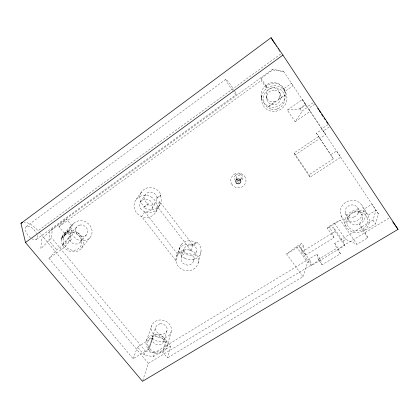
<?xml version="1.0" encoding="UTF-8"?>
<svg xmlns="http://www.w3.org/2000/svg" width="419" height="419" viewBox="0 0 419 419"><rect width="100%" height="100%" fill="white"/><g stroke="black" fill="none" stroke-linecap="round" stroke-linejoin="round"><path stroke-width="0.31" stroke-dasharray="2.1 1.57" d="M285.36 94.993L284.7 98.795A12.392 11.983 -55.6 0 1 278.226 106.169L275.341 107.159A12.392 11.983 -55.6 0 1 272.324 107.4L269.37 106.887L268.663 106.641L268.595 106.222A12.324 11.921 -55.8 0 1 262.215 100.256L261.304 97.386A12.324 11.921 -55.8 0 1 261.131 94.348L261.707 91.332A12.324 11.921 -55.8 0 1 268.097 83.884L270.993 82.862A12.324 11.921 -55.8 0 1 274.026 82.606L277.011 83.119A12.324 11.921 -55.8 0 1 284.14 89.441L285.025 92.348A12.324 11.921 -55.8 0 1 285.198 94.636L285.36 94.993L278.556 99.638A7.154 6.919 -55.6 0 1 275.718 101.749L268.663 106.641M61.41 239.275L61.384 240.668A11.402 10.129 34.2 0 0 61.86 243.298L62.991 245.806A11.402 10.129 34.2 0 0 70.099 251.332L72.833 251.84A11.402 10.129 34.2 0 0 75.54 251.693L78.054 250.908A11.402 10.129 34.2 0 0 83.151 244.701L83.402 242.103A11.402 10.129 34.2 0 0 82.957 239.459L81.846 236.929A11.402 10.129 34.2 0 0 74.687 231.304L71.916 230.796A11.402 10.129 34.2 0 0 69.177 230.953L66.642 231.77A11.402 10.129 34.2 0 0 64.479 233.189L64.007 233.629A11.402 10.129 34.2 0 0 61.965 236.84L61.41 239.275L71.209 228.832L71.743 226.496A10.826 9.705 34.7 0 1 76.227 221.646L78.641 220.86A10.826 9.705 34.7 0 1 81.244 220.703L83.879 221.19A10.826 9.705 34.7 0 1 90.656 226.548L91.703 228.968A10.826 9.705 34.7 0 1 92.112 231.498L91.861 233.975A10.826 9.705 34.7 0 1 86.979 239.919L84.58 240.679A10.826 9.705 34.7 0 1 82.004 240.825L79.406 240.344A10.826 9.705 34.7 0 1 72.676 235.069L71.612 232.676A10.826 9.705 34.7 0 1 71.172 230.157L71.209 228.832M63.07 240.218L63.164 239.118M52.234 228.9L41.476 239.307L40.873 248.703L51.605 237.882L52.234 228.9L272.533 69.339L283.459 71.199L283.852 71.78L272.769 69.889L261.021 78.395L261.236 80.5L266.594 88.409L266.075 88.833A13.041 12.622 -53.9 0 0 262.032 94.904L261.414 98.088A13.041 12.622 -53.9 0 0 261.603 101.298L262.566 104.336A13.041 12.622 -53.9 0 0 270.066 110.899L273.178 111.444A13.041 12.622 -53.9 0 0 276.351 111.192L279.394 110.155A13.041 12.622 -53.9 0 0 286.219 102.404L286.879 99.219A13.041 12.622 -53.9 0 0 286.743 95.988L286.104 93.641L283.804 88.76M241.051 179.295L241.166 178.18M200.958 251.709L201.073 250.452A10.81 10.004 16.7 0 0 199.156 244.413L198.758 243.889M73.713 223.432L71.34 225.888A10.967 9.805 34.6 0 0 69.355 228.989L68.784 232.692A10.967 9.805 34.6 0 0 69.229 235.237L70.308 237.657A10.967 9.805 34.6 0 0 71.492 239.301L64.233 247.503L48.939 258.324L133.095 358.737L148.405 349.373L152.312 337.861L152.731 338.316A10.318 9.014 17.2 0 0 157.586 341.255L160.105 341.731A10.318 9.014 17.2 0 0 162.635 341.647L166.102 340.485L170.685 346.115L167.474 357.915L162.708 352.107L166.102 340.485M236.044 178.787L236.196 177.682M347.058 220.101L347.372 218.917M198.161 262.959L200.832 252.338M193.735 260.99A6.515 5.992 16.7 0 0 185.895 253.191A6.515 5.992 16.7 0 0 182.878 263.122A6.515 5.992 16.7 0 0 193.735 260.99L196.286 251.636M148.839 349.849A10.705 9.276 17.1 0 0 153.878 352.882L156.497 353.379A10.705 9.276 17.1 0 0 159.115 353.301L162.708 352.107A10.705 9.276 17.1 0 0 166.814 347.204L167.181 344.9A10.705 9.276 17.1 0 0 166.882 342.538L165.934 340.265A10.705 9.276 17.1 0 0 159.309 335.142L156.659 334.634A10.705 9.276 17.1 0 0 154.009 334.729L151.526 335.415A10.705 9.276 17.1 0 0 146.341 340.93L146.001 343.234A10.705 9.276 17.1 0 0 146.331 345.586L147.294 347.838A10.705 9.276 17.1 0 0 148.405 349.373L148.845 349.839L152.731 338.316M171.104 332.068L171.46 329.853A10.192 8.93 17.2 0 0 171.182 327.585L170.287 325.401A10.192 8.93 17.2 0 0 163.986 320.493L161.467 320.016A10.192 8.93 17.2 0 0 158.942 320.111L156.57 320.776A10.192 8.93 17.2 0 0 151.615 326.092L151.285 328.307A10.192 8.93 17.2 0 0 151.589 330.57L152.5 332.728A10.192 8.93 17.2 0 0 158.764 337.567L161.252 338.039A10.192 8.93 17.2 0 0 163.75 337.955L166.102 337.311A10.192 8.93 17.2 0 0 171.104 332.068L166.814 347.204M181.317 244.507L180.568 245.544A10.915 10.098 16.7 0 0 179.259 249.106L179.164 250.368A10.857 10.046 16.7 0 0 179.866 254.113L183.758 251.353A6.28 5.808 16.7 0 1 192.373 245.665L196.521 243.125L196.83 242.041A10.789 9.988 16.7 0 1 198.716 243.916M191.08 250.614L192.876 244.649L196.83 242.041M163.887 341.202A6.091 5.295 17.2 0 0 156.517 334.121A6.091 5.295 17.2 0 0 153.804 342.878A6.091 5.295 17.2 0 0 163.887 341.202L166.992 330.806M152.312 337.861L137.516 346.99L144.157 354.966L153.249 356.663L154.47 352.84L316.843 254.228L318.267 259.466L322.043 264.798L340.39 253.794L336.619 248.383L334.76 243.345L372.973 220.143L375.974 210.202L378.467 213.936L375.387 224.055L364.142 230.853L359.575 224.202A11.942 10.904 -18.8 0 0 364.865 218.346L365.604 215.638A11.942 10.904 -18.8 0 0 365.604 212.873L364.86 210.233L362.016 205.378M142.696 380.703L148.347 363.331L320.54 259.45L316.843 254.228M183.784 251.531L184.156 250.41L180.254 252.982L179.866 254.113M302.953 276.666L307.625 262.519L310.275 260.911L300.685 247.456L303.346 245.817L301.622 243.387L296.301 246.676L286.622 254.04L302.953 276.666L167.474 357.915M181.254 257.256L184.056 248.834M152.233 337.63L155.831 327.045M148.478 349.456L152.38 337.939M144.157 354.966L145.477 351.164L51.605 237.882M193.95 252.228A11.329 10.412 16.7 0 1 198.407 261.011L198.292 262.304A11.381 10.465 16.7 0 1 196.888 265.976L196.097 267.034A11.329 10.412 16.7 0 1 186.947 270.758L185.549 270.595A11.381 10.465 16.7 0 1 181.553 269.145L180.38 268.375A11.329 10.412 16.7 0 1 175.97 261L178.007 254.71L178.07 252.484A11.088 10.234 16.7 0 1 179.395 248.87L180.149 247.823A11.035 10.182 16.7 0 1 189.116 244.073L190.498 244.23M179.73 247.262L176.467 256.465M146.524 340.38L151.793 325.558M133.095 358.737L137.516 346.99M160.477 203.498L155.674 212.265A11.68 10.91 31.1 0 1 147.174 217.503L145.744 217.534A11.722 10.946 31.1 0 1 142.193 216.843L140.197 215.926A11.68 10.904 31.1 0 1 134.19 207.41L134.064 206.012A11.737 10.962 31.1 0 1 134.771 201.927L135.358 200.68A11.68 10.91 31.1 0 1 143.874 195.322L145.325 195.285A11.737 10.957 31.1 0 1 149.62 196.254L150.945 196.914M141.051 192.714L140.491 193.903A11.182 10.506 31.8 0 0 139.799 197.82L139.915 199.156A11.145 10.47 31.8 0 0 142.015 204.132L142.439 204.666A11.145 10.47 31.8 0 0 143.916 206.132L144.372 206.494L148.08 203.66A6.437 6.044 31.8 0 1 145.938 201.968L145.692 201.654A6.437 6.044 31.8 0 1 146.797 193.217A6.437 6.044 31.8 0 1 155.575 194.526L155.821 194.84A6.437 6.044 31.8 0 1 157.015 197.742L156.497 198.616A6.468 6.07 31.8 0 1 147.938 204.76L143.79 207.405L146.294 208.851A11.245 10.554 31.8 0 0 150.358 209.767L151.73 209.741A11.187 10.506 31.8 0 0 159.896 204.687M155.674 212.265L156.277 211.035A11.737 10.957 31.1 0 0 157.046 206.955L156.936 205.556M192.531 244.775L192.787 244.879L159.665 201.508L157.01 206.174L191.294 250.897M156.497 198.616L160.472 195.767L160.912 194.741A11.145 10.47 31.8 0 0 159.56 192.326L159.131 191.776A11.145 10.47 31.8 0 0 155.926 189.084L154.669 188.461A11.182 10.506 31.8 0 0 150.573 187.534L149.195 187.571A11.145 10.47 31.8 0 0 141.051 192.719M151.966 208.845L155.8 202.335M159.665 201.508L159.697 202.267A11.423 10.7 31.5 0 1 158.942 206.253L158.356 207.452A11.371 10.653 31.5 0 1 150.065 212.574L148.672 212.606A11.371 10.653 31.5 0 1 145.236 211.93L144.733 211.742L141.695 216.649L176.106 260.896M147.724 204.661L148.289 203.76M143.79 207.405L144.372 206.494M140.501 201.869L145.346 194.741M310.076 177.206L309.138 174.665L333.309 158.874L330.801 154.711L336.52 150.96L340.726 157.235L310.076 177.206L294.897 155.077L325.615 134.525L302.371 99.56L287.282 110.056L295.123 121.693L301.979 111.7L301.722 111.25L307.467 107.285L283.459 71.199M136.096 199.538L141.763 191.619M81.527 248.137L90.3 237.264M80.228 242.234L86.419 234.823M286.622 254.04L299.087 246.346L301.622 243.387M62.661 245.215L72.361 234.504M62.384 244.654L72.099 233.97M48.939 258.324L56.706 249.787L71.492 239.301M299.087 246.346L305.404 255.197L333.985 237.746L327.375 228.219L328.962 226.485L334.477 223.076L340.411 220.169L356.941 244.293L367.866 237.741L364.142 230.853M70.256 233.964L76.818 226.815M61.483 238.694L68.884 230.785M61.761 237.447L69.156 229.581M61.598 238.071L68.999 230.183M235.661 175.205L235.321 175.592A4.18 4.059 1.9 0 0 234.624 178.976L234.797 179.468A4.18 4.059 1.9 0 0 235.2 180.233M61.965 236.84L71.743 226.496M64.007 233.629L71.701 225.527L66.521 219.163L49.61 231.408L48.986 240.49L56.706 249.787M64.385 233.257L58.969 226.663L66.521 219.163M71.34 225.888L71.701 225.527M26.14 226.579L225.778 79.275A9.249 0.796 55.5 0 1 233.645 89.404M280.72 53.978L37.982 230.722A17.111 8.574 50.9 0 0 24.155 222.295M36.406 239.385L236.258 94.511M58.969 226.663L261.236 80.5M157.015 197.742L160.975 194.903M284.978 91.384L284.611 90.829A13.041 12.622 -53.9 0 0 278.253 86.225L275.089 85.675A13.041 12.622 -53.9 0 0 271.873 85.947L268.804 87.026A13.041 12.622 -53.9 0 0 266.714 88.32L266.269 85.879A12.497 12.088 -55.3 0 1 268.265 84.643L271.203 83.611A12.497 12.088 -55.3 0 1 274.283 83.344L277.305 83.868A12.497 12.088 -55.3 0 1 283.391 88.283L283.742 88.812L291.514 83.302L293.106 85.633L284.978 91.384L285.805 92.913M268.595 106.222L275.252 101.492L275.362 101.885M300.114 108.903L299.868 108.469L305.613 104.493L305.896 104.912L300.114 108.903L287.282 110.056M313.024 102.833L307.185 106.861L307.467 107.285M378.467 213.936L308.353 108.594L314.873 104.101M295.123 121.693L310.201 111.349L308.353 108.594M278.556 99.638L278.431 99.251L285.198 94.636M328.129 124.522L321.761 128.801L322.122 129.345L316.397 133.19L333.309 158.874M329.224 127.004L323.259 131.006L325.615 134.525M294.897 155.077L294.222 152.904L318.445 136.662M327.375 228.219L340.411 220.169M333.985 237.746L330.685 228.968L333.435 227.271L342.983 241.098L344.811 245.518L311.39 265.662L301.607 251.955L300.685 247.456M301.607 251.955L335.069 231.424L333.435 227.271M342.983 241.098L345.738 239.427L356.941 244.293M153.249 356.663L170.685 346.115M318.267 259.466L336.619 248.383M340.39 253.794L338.442 248.645L389.162 218.048M234.116 174.32L235.96 173.445L238.411 173.068M277.97 108.657L276.681 109.102M353.955 212.365L355.218 211.988A10.433 9.485 -18.1 0 1 359.146 211.784M275.252 101.492L274.78 101.639A7.139 6.903 -55.8 0 1 272.156 101.869A7.118 6.882 -55.8 0 1 270.91 101.581A7.139 6.903 -55.8 0 1 266.61 97.601M69.098 232.707L68.025 233.053A9.627 8.548 34.2 0 0 63.185 239.134M187.309 249.787L188.728 249.949M272.638 109.427L271.318 109.191M359.151 211.757L360.419 211.988M72.581 232.503L73.749 232.723A9.627 8.548 34.2 0 1 80.647 238.154M72.162 250.18L71.005 249.965A9.627 8.548 34.2 0 1 64.17 244.628L63.672 243.57A9.627 8.548 34.2 0 1 63.091 240.234M145.477 351.164L154.47 352.84M190.818 250.51L193.955 252.207M241.255 173.618L243.669 175.152A7.668 7.432 2.4 0 1 244.706 176.331M192.876 244.649L193.054 244.738A6.248 5.782 16.7 0 1 195.175 246.403L195.406 246.707A6.248 5.782 16.7 0 1 194.018 254.637A6.248 5.782 16.7 0 1 185.455 253.265L185.214 252.982A6.248 5.782 16.7 0 1 184.187 250.578M184.962 258.308L183.841 257.57A10.789 9.988 16.7 0 1 181.93 255.752L181.516 255.255A10.81 10.004 16.7 0 1 180.28 252.971M196.521 243.125L195.385 242.371A10.915 10.098 16.7 0 0 191.509 240.956L190.147 240.805A10.863 10.051 16.7 0 0 181.317 244.507M241.155 174.754L241.554 175.084A4.18 4.059 1.9 0 1 242.559 176.54L242.716 177.028A4.18 4.059 1.9 0 1 242.009 180.427L241.674 180.804A4.18 4.059 1.9 0 1 241.496 180.982M38.993 231.922L148.347 363.331M144.733 211.742L178.007 254.71M296.301 246.676L307.625 262.519M334.76 243.345L338.442 248.645M328.962 226.485L330.685 228.968M335.069 231.424L344.811 245.518M334.477 223.076L345.738 239.427M367.866 237.741L363.158 230.879L359.575 224.202M294.222 152.904L309.138 174.665M261.021 78.395L266.149 85.963M316.397 133.19L330.801 154.711M299.868 108.469L301.979 111.7M302.371 99.56L305.896 104.912M232.058 184.575L231.157 182.804L230.759 180.437A7.668 7.432 2.4 0 1 231.304 177.693L232.859 175.352A7.668 7.432 2.4 0 1 234.116 174.309M372.973 220.143L375.387 224.055M244.733 176.383L245.623 178.175L246.005 180.552A7.668 7.432 2.4 0 1 245.434 183.292L243.863 185.612A7.668 7.432 2.4 0 1 242.606 186.644L240.768 187.487L238.332 187.853A7.668 7.432 2.4 0 1 235.515 187.303L233.116 185.795A7.668 7.432 2.4 0 1 232.047 184.58M357.711 207.845L361.854 215.052M345.654 213.858L349.284 221.269M80.647 238.133L81.118 239.207A9.627 8.548 34.2 0 1 81.684 242.57L81.585 243.669A9.627 8.548 34.2 0 1 76.672 249.656L75.609 249.996A9.627 8.548 34.2 0 1 72.183 250.18M283.391 88.283L284.611 90.829M341.155 215.785A11.695 10.7 -19.2 0 0 347.691 221.415L350.494 221.923A11.695 10.7 -19.2 0 0 353.379 221.761L356.176 220.939A11.695 10.7 -19.2 0 0 362.66 214.544L363.378 211.883A11.695 10.7 -19.2 0 0 363.373 209.17L362.639 206.577A11.695 10.7 -19.2 0 0 356.061 200.848L353.222 200.34A11.695 10.7 -19.2 0 0 350.3 200.518L347.477 201.366A11.695 10.7 -19.2 0 0 341.04 207.861L340.354 210.521A11.695 10.7 -19.2 0 0 340.396 213.224L341.155 215.785L345.905 226.119A12.361 11.24 -18.1 0 0 352.803 232.042L355.762 232.576A12.361 11.24 -18.1 0 0 358.811 232.414L363.158 230.879A12.361 11.24 -18.1 0 0 368.647 224.851L369.417 222.06A12.361 11.24 -18.1 0 0 369.422 219.21L368.348 215.848L364.221 209.013L371.993 204.215L376.063 210.291L367.997 215.225A12.361 11.24 -18.1 0 0 361.717 210.458L358.716 209.919A12.361 11.24 -18.1 0 0 355.626 210.097L352.636 210.987A12.361 11.24 -18.1 0 0 345.811 217.796L345.078 220.593A12.361 11.24 -18.1 0 0 345.115 223.427L345.905 226.119M272.533 69.339L272.769 69.889M148.064 345.864L148.478 346.817A9.035 7.83 17.1 0 0 154.841 351.682L155.931 351.897A9.087 7.877 17.1 0 0 159.272 351.792L160.315 351.515A9.035 7.83 17.1 0 0 165.348 346.267L165.51 345.293A9.087 7.872 17.1 0 0 165.128 342.286L164.725 341.323A9.035 7.83 17.1 0 0 158.34 336.41L157.219 336.174A9.087 7.872 17.1 0 0 153.852 336.295L152.799 336.583A9.035 7.83 17.1 0 0 147.818 341.909L147.65 342.868A9.087 7.877 17.1 0 0 148.022 345.832M274.078 87.822A7.139 6.903 -55.8 0 1 275.356 88.09A7.118 6.882 -55.8 0 1 279.641 92.138L280.599 94.636M160.472 195.767L160.65 196.244A11.156 10.47 31.7 0 1 161.121 198.224L161.221 199.575A11.245 10.554 31.8 0 1 160.519 203.472M367.102 217.791L367.432 218.943A10.491 9.543 -18.1 0 1 367.426 222.568L367.102 223.751A10.433 9.485 -18.1 0 1 360.476 230.214L359.224 230.581A10.491 9.543 -18.1 0 1 355.338 230.796L354.086 230.565A10.433 9.485 -18.1 0 1 347.44 224.846L347.1 223.709M320.54 259.45L322.043 264.798M310.275 260.911L311.39 265.662M303.346 245.817L305.404 255.197M266.269 85.879L266.714 88.32M266.222 95.893L266.694 98.984A7.401 7.16 -54.5 0 0 272.821 104.719A7.422 7.181 -54.5 0 0 275.068 104.635M175.922 260.655L175.98 258.382A11.381 10.465 16.7 0 1 177.331 254.689L178.106 253.615A11.329 10.412 16.7 0 1 187.319 249.813M261.189 96.632L261.477 100.508M261.121 95.872L261.409 99.706M158.597 324.285A5.892 5.164 17.2 0 1 159.964 323.903M159.964 323.908A5.903 5.169 17.2 0 1 161.792 323.892A5.887 5.154 17.2 0 1 167.176 329.842A5.887 5.154 17.2 0 1 160.933 334.231A5.892 5.164 17.2 0 1 159.854 333.995A5.887 5.154 17.2 0 1 155.716 329.947A5.892 5.164 17.2 0 1 155.549 328.302A5.887 5.154 17.2 0 1 158.602 324.296M358.093 213.14A6.762 6.191 -19.2 0 0 358.219 208.892A6.751 6.18 -19.2 0 0 354.275 205.242A6.762 6.191 -19.2 0 0 349.713 205.378A6.751 6.18 -19.2 0 0 345.607 209.275A6.762 6.191 -19.2 0 0 345.507 213.512M353.966 217A6.762 6.191 -19.2 0 1 349.43 217.131M358.093 213.13A6.751 6.18 -19.2 0 1 353.966 216.99M349.446 217.121A6.751 6.18 -19.2 0 1 345.518 213.501M279.719 96.915A7.118 6.882 -55.8 0 1 278.426 99.245M266.652 97.59A7.118 6.882 -55.8 0 1 266.536 92.819A7.139 6.903 -55.8 0 1 270.606 88.341M270.627 88.357A7.118 6.882 -55.8 0 1 271.894 87.953A7.128 6.893 -55.8 0 1 274.084 87.838M279.719 96.93A7.139 6.903 -55.8 0 0 279.992 93.416A7.128 6.893 -55.8 0 0 279.641 92.138M75.703 228.999A6.259 5.609 34.7 0 0 76.253 232.954A6.254 5.604 34.7 0 0 80.348 236.342A6.259 5.609 34.7 0 0 84.397 236.232A6.254 5.604 34.7 0 0 87.54 232.645A6.259 5.609 34.7 0 0 87.016 228.685A6.254 5.604 34.7 0 0 82.925 225.281A6.259 5.609 34.7 0 0 81.794 225.024A6.269 5.62 34.7 0 0 79.903 225.082M79.893 225.076A6.259 5.609 34.7 0 0 78.505 225.527A6.254 5.604 34.7 0 0 75.719 229.015M274.827 90.164A7.401 7.16 -54.5 0 1 280.96 95.951A7.422 7.181 -54.5 0 1 280.997 98.261A7.401 7.16 -54.5 0 1 275.089 104.609M266.662 98.984A7.422 7.181 -54.5 0 1 266.563 97.161A7.401 7.16 -54.5 0 1 272.539 90.279A7.422 7.181 -54.5 0 1 274.801 90.143M347.283 218.917A10.491 9.543 -18.1 0 1 353.908 212.328M347.052 223.673A10.491 9.543 -18.1 0 1 347.016 220.064M360.424 211.909A10.491 9.543 -18.1 0 1 367.149 217.744M276.64 109.15A11.067 10.711 -53.9 0 1 272.596 109.474M277.97 108.636A11.004 10.653 -53.9 0 0 284.543 101.157L284.826 99.832A11.067 10.711 -53.9 0 0 284.642 95.721L284.244 94.422A11.004 10.653 -53.9 0 0 276.969 87.99L275.634 87.749A11.067 10.711 -53.9 0 0 271.543 88.1L270.245 88.556A11.004 10.653 -53.9 0 0 263.74 96.129L263.451 97.48A11.067 10.711 -53.9 0 0 263.677 101.571L264.09 102.859A11.004 10.653 -53.9 0 0 271.344 109.17M69.119 232.728A9.627 8.548 34.2 0 1 72.581 232.529M150.955 196.867A11.722 10.946 31.1 0 1 156.968 205.535M188.702 249.902A11.381 10.465 16.7 0 1 190.786 250.462M200.958 251.709A10.863 10.056 16.7 0 1 199.606 255.234L198.857 256.255A10.81 10.004 16.7 0 1 190.111 259.848L188.775 259.691A10.863 10.056 16.7 0 1 184.915 258.329M190.545 244.209A11.088 10.234 16.7 0 1 192.578 244.754M37.16 235.284A8.207 4.085 50.7 0 1 31.959 238.846M30.419 237.777A8.207 4.085 50.7 0 1 26.282 226.475A8.207 4.085 50.7 0 1 36.553 233.629M238.458 173.037A7.668 7.432 2.4 0 1 241.302 173.586M236.216 178.442A2.498 2.425 1.9 0 1 239.019 175.603A2.498 2.425 1.9 0 1 240.909 179.081M238.38 182.029A4.18 4.059 1.9 0 1 236.635 181.521M235.651 175.184A4.18 4.059 1.9 0 1 237.159 174.204L237.652 174.074A4.18 4.059 1.9 0 1 238.961 173.937A4.18 4.059 1.9 0 1 241.15 174.744M239.411 181.987A4.18 4.059 1.9 0 1 238.369 182.04M234.687 91.091A9.249 0.796 55.5 0 1 233.524 91.667M232.597 90.452A9.249 0.796 55.5 0 1 225.783 79.27M77.918 232.954A6.479 5.772 34.3 0 0 68.994 237.322A6.5 5.793 34.3 0 0 69.255 239.202A6.479 5.772 34.3 0 0 79.359 243.025A6.479 5.772 34.3 0 0 77.918 232.954M362.404 218.996A7.029 6.405 -18.5 0 0 362.178 215.785A7.029 6.405 -18.5 0 0 358.083 211.993A7.029 6.405 -18.5 0 0 353.343 212.14A7.029 6.405 -18.5 0 0 349.053 216.162A7.029 6.405 -18.5 0 0 348.702 217.346A7.039 6.416 -18.5 0 0 348.66 219.373A7.029 6.405 -18.5 0 0 348.954 220.541A7.029 6.405 -18.5 0 0 353.034 224.301A7.029 6.405 -18.5 0 0 356.454 224.5A7.029 6.405 -18.5 0 0 362.042 220.179A7.029 6.405 -18.5 0 0 362.404 218.99M140.334 208.201A6.714 6.275 31.2 0 0 151.762 209.181A6.714 6.275 31.2 0 0 146.336 199.135A6.714 6.275 31.2 0 0 140.334 208.201"/><path stroke-width="0.63" d="M20.95 223.358L271.072 37.679L282.935 55.088L398.05 229.345L142.491 381.321L25.486 242.501L20.95 223.358A17.111 8.574 50.9 0 1 21.998 222.725M25.486 242.501L282.935 55.088M392.75 221.944L398.05 229.345M317.712 108.39L318.424 109.464M319.131 110.537L320.551 112.685M321.614 114.293L323.033 116.44M324.096 118.053L325.16 119.661M326.579 121.809L327.642 123.416M279.766 51.338A19.834 0.288 56.5 0 1 279.604 51.092M278.954 50.107A19.834 0.288 56.5 0 1 278.797 49.866M278.164 48.903A19.834 0.288 56.5 0 1 278.007 48.662M276.503 46.357A19.834 0.288 56.5 0 1 276.357 46.132M275.655 45.053A19.834 0.288 56.5 0 1 275.519 44.843M274.864 43.827A19.834 0.288 56.5 0 1 274.613 43.435M274.01 42.502A19.834 0.288 56.5 0 1 273.356 41.471M273.251 41.308A19.834 0.288 56.5 0 1 272.591 40.266M272.423 39.999A19.834 0.288 56.5 0 1 271.716 38.857M271.664 38.768A19.834 0.288 56.5 0 1 271.062 37.689M22.128 222.672A17.111 8.574 50.9 0 1 22.39 222.578M240.548 179.61A2.498 2.425 1.9 0 1 236.473 179.154M236.84 183.381A2.556 2.477 2.5 0 0 240.82 181.516A2.556 2.477 2.5 0 0 237.154 179.102A2.556 2.477 2.5 0 0 236.84 183.381"/></g></svg>
